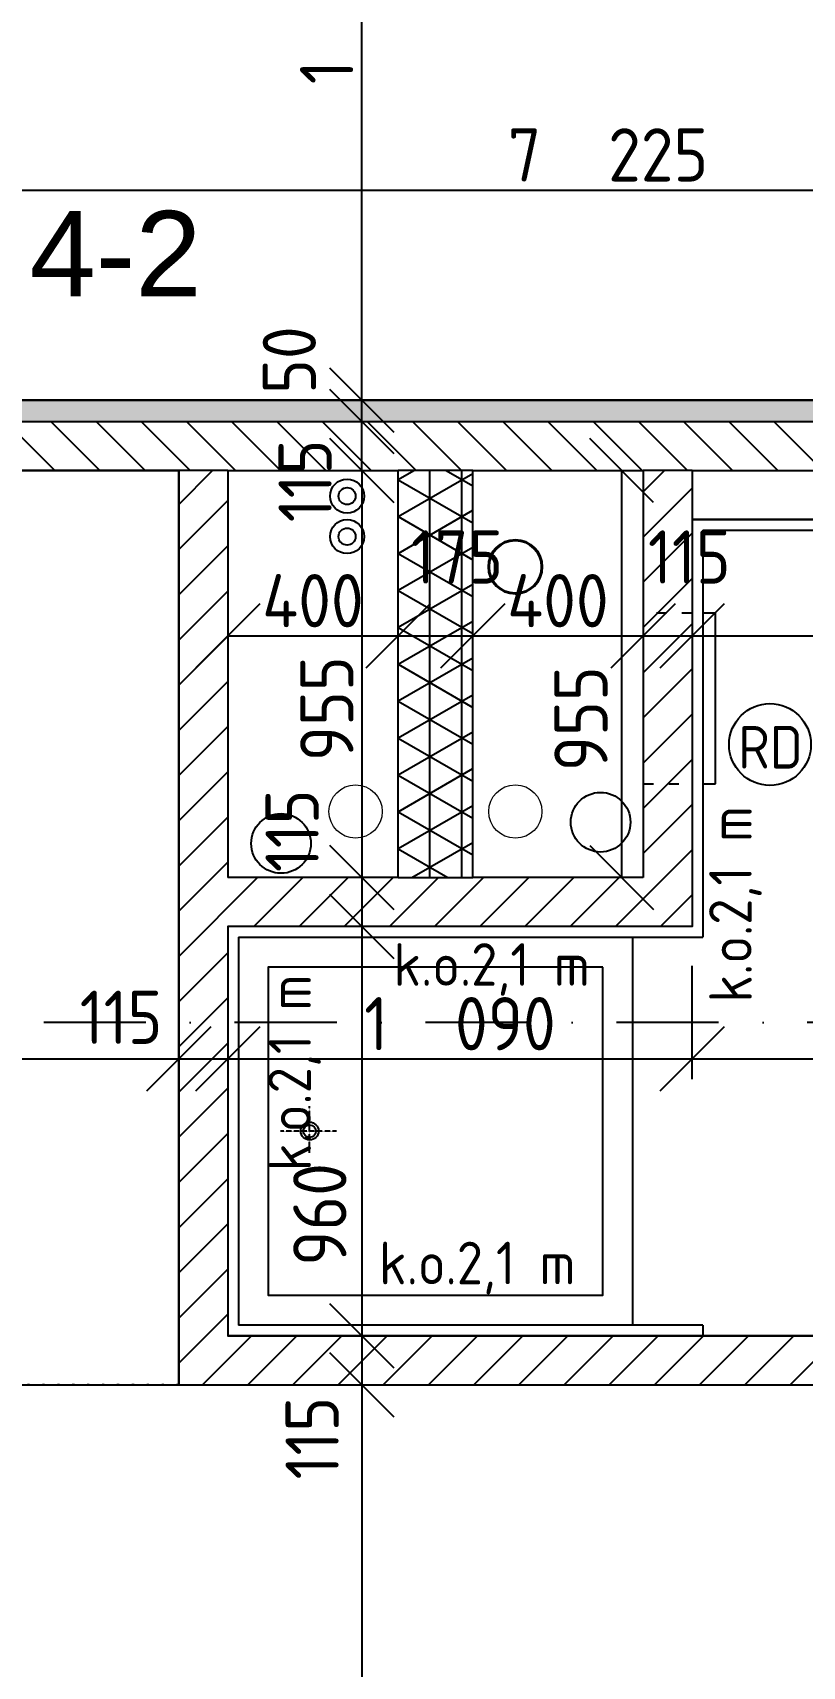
# Model space of a CAD drawing. Extents: x 4511820 to 5180432, y -1526536 to -944957.
# Drawn here: x 5023243 to 5025050, y -1077089 to -1073256 of the extents above; entities that cross this region are included whole.
import ezdxf

# ---------------------------------------------------------------- set-up
doc = ezdxf.new("R2010")
doc.units = 0
doc.header["$MEASUREMENT"] = 0
for name, pattern in [('ACAD_ISO03W100', [30, 12, -18]), ('ACAD_ISO07W100', [3.5, 0.5, -3]), ('BODKOCIARKOVANA_3', [5.6, 3, -1.3, 0, -1.3]), ('DASHED', [0.75, 0.5, -0.25])]:
    doc.linetypes.add(name, pattern=pattern)
doc.layers.get('0').update_dxf_attribs({"linetype": 'CONTINUOUS'})
doc.layers.get('Defpoints').update_dxf_attribs({"color": 61, "linetype": 'CONTINUOUS'})
for name, color, linetype in [('KÓTY', 4, 'CONTINUOUS'), ('MÚRY', 1, 'CONTINUOUS'), ('osi', 253, 'CONTINUOUS'), ('Plochy', 41, 'CONTINUOUS'), ('POPIS', 7, 'CONTINUOUS'), ('TENKÁ', 7, 'CONTINUOUS'), ('tzb', 153, 'CONTINUOUS'), ('Z-Kúrenie', 101, 'CONTINUOUS'), ('ZARIADOVACIE', 144, 'CONTINUOUS'), ('zz-vetr', 52, 'CONTINUOUS'), ('ŠRAFY', 82, 'CONTINUOUS')]:
    doc.layers.add(name, color=color, linetype=linetype)
doc.layers.add('zz-kanal-daždová', color=136, linetype='CONTINUOUS', lineweight=40)
doc.layers.add('zz-kanal-splaskova', color=37, linetype='CONTINUOUS', lineweight=18)
doc.styles.add('Style-Arial', font='arial.ttf')
doc.styles.add('STYLE1', font='isocp.shx')
doc.dimstyles.new('STANDARD-50', dxfattribs={"dimtxt": 125, "dimasz": 150, "dimexe": 10, "dimexo": 200, "dimgap": 20, "dimtad": 1, "dimdsep": 46, "dimlunit": 6, "dimtxsty": 'STYLE1', "dimblk1": 'OBLIQUE', "dimblk2": 'OBLIQUE', "dimsah": 1, "dimcen": 2.5, "dimse1": 1, "dimse2": 1, "dimadec": 0, "dimazin": 0, "dimtfac": 1, "dimtmove": 1, "dimatfit": 3, "dimldrblk": 'OBLIQUE', "dimfxl": 1, "dimtolj": 1, "dimtzin": 0, "dimarcsym": 0})

# ---------------------------------------------------------------- blocks, each defined once
blk = doc.blocks.new('_OBLIQUE')
at = {"color": 0, "linetype": 'ByBlock'}
blk.add_line((-0.5, -0.5), (0.5, 0.5), dxfattribs=at)
blk = doc.blocks.new('*D20394')
at = {"layer": 'Defpoints', "color": 0}
for p in [(5024015.5, -1072178.2), (5024015.5, -1072178.2), (5024015.5, -1074118.2)]:
    blk.add_point(p, dxfattribs=at)
at = {"layer": 'KÓTY', "color": 0, "lineweight": -2}
blk.add_line((5024015.5, -1074118.2), (5024015.5, -1072178.2), dxfattribs=at)
at = {"layer": 'KÓTY', "color": 0, "linetype": 'ByBlock', "lineweight": -2, "xscale": 150, "yscale": 150, "zscale": 150}
for p, rotation in [((5024015.5, -1072178.2), 90), ((5024015.5, -1074118.2), 270)]:
    blk.add_blockref('_OBLIQUE', p, dxfattribs=dict(at, rotation=rotation))
at = {"layer": 'KÓTY', "color": 0, "insert": (5023933, -1073148.2), "char_height": 125, "attachment_point": 5, "rotation": 90, "style": 'STYLE1'}
blk.add_mtext('\\A1;1ﾠ940', dxfattribs=at)
blk = doc.blocks.new('*D20535')
at = {"layer": 'Defpoints', "color": 0}
for p in [(5023701, -1075663.5), (5023586, -1075808.2), (5023701, -1075808.2)]:
    blk.add_point(p, dxfattribs=at)
at = {"layer": 'KÓTY', "color": 0, "lineweight": -2}
blk.add_line((5023586, -1075663.5), (5023701, -1075663.5), dxfattribs=at)
at = {"layer": 'KÓTY', "color": 0, "linetype": 'ByBlock', "lineweight": -2, "xscale": 150, "yscale": 150, "zscale": 150, "rotation": 180}
blk.add_blockref('_OBLIQUE', (5023586, -1075663.5), dxfattribs=at)
at = {"layer": 'KÓTY', "color": 0, "linetype": 'ByBlock', "lineweight": -2, "xscale": 150, "yscale": 150, "zscale": 150}
blk.add_blockref('_OBLIQUE', (5023701, -1075663.5), dxfattribs=at)
at = {"layer": 'KÓTY', "color": 0, "insert": (5023450.5, -1075566), "char_height": 125, "attachment_point": 5, "style": 'STYLE1'}
blk.add_mtext('\\A1;115', dxfattribs=at)
blk = doc.blocks.new('*D20536')
at = {"layer": 'Defpoints', "color": 0}
for p in [(5024101, -1074671), (5023701, -1074815.7), (5024101, -1074815.7)]:
    blk.add_point(p, dxfattribs=at)
at = {"layer": 'KÓTY', "color": 0, "lineweight": -2}
blk.add_line((5023701, -1074671), (5024101, -1074671), dxfattribs=at)
at = {"layer": 'KÓTY', "color": 0, "linetype": 'ByBlock', "lineweight": -2, "xscale": 150, "yscale": 150, "zscale": 150, "rotation": 180}
blk.add_blockref('_OBLIQUE', (5023701, -1074671), dxfattribs=at)
at = {"layer": 'KÓTY', "color": 0, "linetype": 'ByBlock', "lineweight": -2, "xscale": 150, "yscale": 150, "zscale": 150}
blk.add_blockref('_OBLIQUE', (5024101, -1074671), dxfattribs=at)
at = {"layer": 'KÓTY', "color": 0, "insert": (5023901, -1074588.5), "char_height": 125, "attachment_point": 5, "style": 'STYLE1'}
blk.add_mtext('\\A1;400', dxfattribs=at)
blk = doc.blocks.new('*D20537')
at = {"layer": 'Defpoints', "color": 0}
for p in [(5024276, -1074671), (5024101, -1074815.7), (5024276, -1074815.7)]:
    blk.add_point(p, dxfattribs=at)
at = {"layer": 'KÓTY', "color": 0, "lineweight": -2}
blk.add_line((5024101, -1074671), (5024276, -1074671), dxfattribs=at)
at = {"layer": 'KÓTY', "color": 0, "linetype": 'ByBlock', "lineweight": -2, "xscale": 150, "yscale": 150, "zscale": 150, "rotation": 180}
blk.add_blockref('_OBLIQUE', (5024101, -1074671), dxfattribs=at)
at = {"layer": 'KÓTY', "color": 0, "linetype": 'ByBlock', "lineweight": -2, "xscale": 150, "yscale": 150, "zscale": 150}
blk.add_blockref('_OBLIQUE', (5024276, -1074671), dxfattribs=at)
at = {"layer": 'KÓTY', "color": 0, "insert": (5024239.3, -1074486), "char_height": 125, "attachment_point": 5, "style": 'STYLE1'}
blk.add_mtext('\\A1;175', dxfattribs=at)
blk = doc.blocks.new('*D20538')
at = {"layer": 'Defpoints', "color": 0}
for p in [(5024676, -1074671), (5024676, -1074765.7), (5024276, -1074815.7)]:
    blk.add_point(p, dxfattribs=at)
at = {"layer": 'KÓTY', "color": 0, "lineweight": -2}
blk.add_line((5024276, -1074671), (5024676, -1074671), dxfattribs=at)
at = {"layer": 'KÓTY', "color": 0, "linetype": 'ByBlock', "lineweight": -2, "xscale": 150, "yscale": 150, "zscale": 150, "rotation": 180}
blk.add_blockref('_OBLIQUE', (5024276, -1074671), dxfattribs=at)
at = {"layer": 'KÓTY', "color": 0, "linetype": 'ByBlock', "lineweight": -2, "xscale": 150, "yscale": 150, "zscale": 150}
blk.add_blockref('_OBLIQUE', (5024676, -1074671), dxfattribs=at)
at = {"layer": 'KÓTY', "color": 0, "insert": (5024476, -1074588.5), "char_height": 125, "attachment_point": 5, "style": 'STYLE1'}
blk.add_mtext('\\A1;400', dxfattribs=at)
blk = doc.blocks.new('*D20539')
at = {"layer": 'Defpoints', "color": 0}
for p in [(5024791, -1074671), (5024676, -1074765.7), (5024791, -1074765.7)]:
    blk.add_point(p, dxfattribs=at)
at = {"layer": 'KÓTY', "color": 0, "lineweight": -2}
blk.add_line((5024676, -1074671), (5024791, -1074671), dxfattribs=at)
at = {"layer": 'KÓTY', "color": 0, "linetype": 'ByBlock', "lineweight": -2, "xscale": 150, "yscale": 150, "zscale": 150, "rotation": 180}
blk.add_blockref('_OBLIQUE', (5024676, -1074671), dxfattribs=at)
at = {"layer": 'KÓTY', "color": 0, "linetype": 'ByBlock', "lineweight": -2, "xscale": 150, "yscale": 150, "zscale": 150}
blk.add_blockref('_OBLIQUE', (5024791, -1074671), dxfattribs=at)
at = {"layer": 'KÓTY', "color": 0, "insert": (5024784.3, -1074486), "char_height": 125, "attachment_point": 5, "style": 'STYLE1'}
blk.add_mtext('\\A1;115', dxfattribs=at)
blk = doc.blocks.new('*D20541')
at = {"layer": 'Defpoints', "color": 0}
for p in [(5023701, -1074283.2), (5023701, -1075238.2), (5024015.5, -1075238.2)]:
    blk.add_point(p, dxfattribs=at)
at = {"layer": 'KÓTY', "color": 0, "lineweight": -2}
blk.add_line((5024015.5, -1074283.2), (5024015.5, -1075238.2), dxfattribs=at)
at = {"layer": 'KÓTY', "color": 0, "linetype": 'ByBlock', "lineweight": -2, "xscale": 150, "yscale": 150, "zscale": 150}
for p, rotation in [((5024015.5, -1074283.2), 90), ((5024015.5, -1075238.2), 270)]:
    blk.add_blockref('_OBLIQUE', p, dxfattribs=dict(at, rotation=rotation))
at = {"layer": 'KÓTY', "color": 0, "insert": (5023933.5, -1074842), "char_height": 125, "attachment_point": 5, "rotation": 90, "style": 'STYLE1'}
blk.add_mtext('\\A1;955', dxfattribs=at)
blk = doc.blocks.new('*D20542')
at = {"layer": 'Defpoints', "color": 0}
for p in [(5024311, -1074283.2), (5024311, -1075238.2), (5024625.5, -1075238.2)]:
    blk.add_point(p, dxfattribs=at)
at = {"layer": 'KÓTY', "color": 0, "lineweight": -2}
blk.add_line((5024625.5, -1074283.2), (5024625.5, -1075238.2), dxfattribs=at)
at = {"layer": 'KÓTY', "color": 0, "linetype": 'ByBlock', "lineweight": -2, "xscale": 150, "yscale": 150, "zscale": 150}
for p, rotation in [((5024625.5, -1074283.2), 90), ((5024625.5, -1075238.2), 270)]:
    blk.add_blockref('_OBLIQUE', p, dxfattribs=dict(at, rotation=rotation))
at = {"layer": 'KÓTY', "color": 0, "insert": (5024530, -1074865.5), "char_height": 125, "attachment_point": 5, "rotation": 90, "style": 'STYLE1'}
blk.add_mtext('\\A1;955', dxfattribs=at)
blk = doc.blocks.new('*D20543')
at = {"layer": 'Defpoints', "color": 0}
for p in [(5024791, -1074398.2), (5027321, -1074423.2), (5027321, -1074671)]:
    blk.add_point(p, dxfattribs=at)
at = {"layer": 'KÓTY', "color": 0, "lineweight": -2, "ltscale": 0.25}
blk.add_line((5024791, -1074671), (5027321, -1074671), dxfattribs=at)
at = {"layer": 'KÓTY', "color": 0, "linetype": 'ByBlock', "lineweight": -2, "xscale": 150, "yscale": 150, "zscale": 150, "rotation": 180}
blk.add_blockref('_OBLIQUE', (5024791, -1074671), dxfattribs=at)
at = {"layer": 'KÓTY', "color": 0, "linetype": 'ByBlock', "lineweight": -2, "xscale": 150, "yscale": 150, "zscale": 150}
blk.add_blockref('_OBLIQUE', (5027321, -1074671), dxfattribs=at)
at = {"layer": 'KÓTY', "color": 0, "insert": (5026056, -1074588.5), "char_height": 125, "attachment_point": 5, "style": 'STYLE1'}
blk.add_mtext('\\A1;2ﾠ530', dxfattribs=at)
blk = doc.blocks.new('*D20544')
at = {"layer": 'Defpoints', "color": 0}
for p in [(5023701, -1075238.2), (5023701, -1075353.2), (5024015.5, -1075353.2)]:
    blk.add_point(p, dxfattribs=at)
at = {"layer": 'KÓTY', "color": 0, "lineweight": -2}
blk.add_line((5024015.5, -1075238.2), (5024015.5, -1075353.2), dxfattribs=at)
at = {"layer": 'KÓTY', "color": 0, "linetype": 'ByBlock', "lineweight": -2, "xscale": 150, "yscale": 150, "zscale": 150}
for p, rotation in [((5024015.5, -1075238.2), 90), ((5024015.5, -1075353.2), 270)]:
    blk.add_blockref('_OBLIQUE', p, dxfattribs=dict(at, rotation=rotation))
at = {"layer": 'KÓTY', "color": 0, "insert": (5023852, -1075128.5), "char_height": 125, "attachment_point": 5, "rotation": 90, "style": 'STYLE1'}
blk.add_mtext('\\A1;115', dxfattribs=at)
blk = doc.blocks.new('*D20545')
at = {"layer": 'Defpoints', "color": 0}
for p in [(5023701, -1075353.2), (5023701, -1076313.2), (5024015.5, -1076313.2)]:
    blk.add_point(p, dxfattribs=at)
at = {"layer": 'KÓTY', "color": 0, "lineweight": -2, "ltscale": 0.25}
blk.add_line((5024015.5, -1075353.2), (5024015.5, -1076313.2), dxfattribs=at)
at = {"layer": 'KÓTY', "color": 0, "linetype": 'ByBlock', "lineweight": -2, "xscale": 150, "yscale": 150, "zscale": 150}
for p, rotation in [((5024015.5, -1075353.2), 90), ((5024015.5, -1076313.2), 270)]:
    blk.add_blockref('_OBLIQUE', p, dxfattribs=dict(at, rotation=rotation))
at = {"layer": 'KÓTY', "color": 0, "insert": (5023917, -1076028.5), "char_height": 125, "attachment_point": 5, "rotation": 90, "style": 'STYLE1'}
blk.add_mtext('\\A1;960', dxfattribs=at)
blk = doc.blocks.new('*D20546')
at = {"layer": 'Defpoints', "color": 0}
for p in [(5024015.5, -1074168.2), (5024015.5, -1074168.2), (5024015.5, -1074283.2)]:
    blk.add_point(p, dxfattribs=at)
at = {"layer": 'KÓTY', "color": 0, "lineweight": -2}
blk.add_line((5024015.5, -1074283.2), (5024015.5, -1074168.2), dxfattribs=at)
at = {"layer": 'KÓTY', "color": 0, "linetype": 'ByBlock', "lineweight": -2, "xscale": 150, "yscale": 150, "zscale": 150}
for p, rotation in [((5024015.5, -1074168.2), 90), ((5024015.5, -1074283.2), 270)]:
    blk.add_blockref('_OBLIQUE', p, dxfattribs=dict(at, rotation=rotation))
at = {"layer": 'KÓTY', "color": 0, "insert": (5023882.5, -1074307.5), "char_height": 125, "attachment_point": 5, "rotation": 90, "style": 'STYLE1'}
blk.add_mtext('\\A1;115', dxfattribs=at)
blk = doc.blocks.new('*D20547')
at = {"layer": 'Defpoints', "color": 0}
for p in [(5024015.5, -1074118.2), (5024015.5, -1074118.2), (5024015.5, -1074168.2)]:
    blk.add_point(p, dxfattribs=at)
at = {"layer": 'KÓTY', "color": 0, "lineweight": -2}
blk.add_line((5024015.5, -1074168.2), (5024015.5, -1074118.2), dxfattribs=at)
at = {"layer": 'KÓTY', "color": 0, "linetype": 'ByBlock', "lineweight": -2, "xscale": 150, "yscale": 150, "zscale": 150}
for p, rotation in [((5024015.5, -1074118.2), 90), ((5024015.5, -1074168.2), 270)]:
    blk.add_blockref('_OBLIQUE', p, dxfattribs=dict(at, rotation=rotation))
at = {"layer": 'KÓTY', "color": 0, "insert": (5023845.5, -1074024), "char_height": 125, "attachment_point": 5, "rotation": 90, "style": 'STYLE1'}
blk.add_mtext('\\A1;50', dxfattribs=at)
blk = doc.blocks.new('*D20564')
at = {"layer": 'Defpoints', "color": 0}
for p in [(5028206, -1073625), (5020981, -1074118.2), (5028206, -1074118.2)]:
    blk.add_point(p, dxfattribs=at)
at = {"layer": 'KÓTY', "color": 0, "lineweight": -2, "ltscale": 0.25}
blk.add_line((5020981, -1073625), (5028206, -1073625), dxfattribs=at)
at = {"layer": 'KÓTY', "color": 0, "linetype": 'ByBlock', "lineweight": -2, "xscale": 150, "yscale": 150, "zscale": 150, "rotation": 180}
blk.add_blockref('_OBLIQUE', (5020981, -1073625), dxfattribs=at)
at = {"layer": 'KÓTY', "color": 0, "linetype": 'ByBlock', "lineweight": -2, "xscale": 150, "yscale": 150, "zscale": 150}
blk.add_blockref('_OBLIQUE', (5028206, -1073625), dxfattribs=at)
at = {"layer": 'KÓTY', "color": 0, "insert": (5024593.5, -1073542.5), "char_height": 125, "attachment_point": 5, "style": 'STYLE1'}
blk.add_mtext('\\A1;7ﾠ225', dxfattribs=at)
blk = doc.blocks.new('*D20569')
at = {"layer": 'Defpoints', "color": 0}
for p in [(5023701, -1076313.2), (5023701, -1076428.2), (5024015.5, -1076428.2)]:
    blk.add_point(p, dxfattribs=at)
at = {"layer": 'KÓTY', "color": 0, "lineweight": -2, "ltscale": 0.25}
blk.add_line((5024015.5, -1076313.2), (5024015.5, -1076428.2), dxfattribs=at)
at = {"layer": 'KÓTY', "color": 0, "linetype": 'ByBlock', "lineweight": -2, "xscale": 150, "yscale": 150, "zscale": 150}
for p, rotation in [((5024015.5, -1076313.2), 90), ((5024015.5, -1076428.2), 270)]:
    blk.add_blockref('_OBLIQUE', p, dxfattribs=dict(at, rotation=rotation))
at = {"layer": 'KÓTY', "color": 0, "insert": (5023899, -1076553.5), "char_height": 125, "attachment_point": 5, "rotation": 90, "style": 'STYLE1'}
blk.add_mtext('\\A1;115', dxfattribs=at)
blk = doc.blocks.new('*D20570')
at = {"layer": 'Defpoints', "color": 0}
for p in [(5023586, -1076428.2), (5023586, -1080728.2), (5024015.5, -1080728.2)]:
    blk.add_point(p, dxfattribs=at)
at = {"layer": 'KÓTY', "color": 0, "lineweight": -2, "ltscale": 0.25}
blk.add_line((5024015.5, -1076428.2), (5024015.5, -1080728.2), dxfattribs=at)
at = {"layer": 'KÓTY', "color": 0, "linetype": 'ByBlock', "lineweight": -2, "xscale": 150, "yscale": 150, "zscale": 150}
for p, rotation in [((5024015.5, -1076428.2), 90), ((5024015.5, -1080728.2), 270)]:
    blk.add_blockref('_OBLIQUE', p, dxfattribs=dict(at, rotation=rotation))
at = {"layer": 'KÓTY', "color": 0, "insert": (5023907.5, -1078781), "char_height": 125, "attachment_point": 5, "rotation": 90, "style": 'STYLE1'}
blk.add_mtext('\\A1;4ﾠ300', dxfattribs=at)
blk = doc.blocks.new('*D20576')
at = {"layer": 'Defpoints', "color": 0}
for p in [(5024791, -1074283.2), (5024791, -1075353.2), (5026166.3, -1075353.2)]:
    blk.add_point(p, dxfattribs=at)
at = {"layer": 'KÓTY', "color": 0, "lineweight": -2, "ltscale": 0.25}
blk.add_line((5026166.3, -1074283.2), (5026166.3, -1075353.2), dxfattribs=at)
at = {"layer": 'KÓTY', "color": 0, "linetype": 'ByBlock', "lineweight": -2, "xscale": 150, "yscale": 150, "zscale": 150}
for p, rotation in [((5026166.3, -1074283.2), 90), ((5026166.3, -1075353.2), 270)]:
    blk.add_blockref('_OBLIQUE', p, dxfattribs=dict(at, rotation=rotation))
at = {"layer": 'KÓTY', "color": 0, "insert": (5026083.8, -1074818.2), "char_height": 125, "attachment_point": 5, "rotation": 90, "style": 'STYLE1'}
blk.add_mtext('\\A1;1ﾠ070', dxfattribs=at)
blk = doc.blocks.new('*D20577')
at = {"layer": 'Defpoints', "color": 0}
for p in [(5024791, -1075353.2), (5024791, -1076313.2), (5026166.3, -1076313.2)]:
    blk.add_point(p, dxfattribs=at)
at = {"layer": 'KÓTY', "color": 0, "lineweight": -2, "ltscale": 0.25}
blk.add_line((5026166.3, -1075353.2), (5026166.3, -1076313.2), dxfattribs=at)
at = {"layer": 'KÓTY', "color": 0, "linetype": 'ByBlock', "lineweight": -2, "xscale": 150, "yscale": 150, "zscale": 150}
for p, rotation in [((5026166.3, -1075353.2), 90), ((5026166.3, -1076313.2), 270)]:
    blk.add_blockref('_OBLIQUE', p, dxfattribs=dict(at, rotation=rotation))
at = {"layer": 'KÓTY', "color": 0, "insert": (5026083.8, -1075833.2), "char_height": 125, "attachment_point": 5, "rotation": 90, "style": 'STYLE1'}
blk.add_mtext('\\A1;960', dxfattribs=at)
blk = doc.blocks.new('*D20586')
at = {"layer": 'Defpoints', "color": 0}
for p in [(5023701, -1075353.2), (5024791, -1075353.2), (5024791, -1075663.5)]:
    blk.add_point(p, dxfattribs=at)
at = {"layer": 'KÓTY', "color": 0, "lineweight": -2, "ltscale": 0.25}
blk.add_line((5023701, -1075663.5), (5024791, -1075663.5), dxfattribs=at)
at = {"layer": 'KÓTY', "color": 0, "linetype": 'ByBlock', "lineweight": -2, "xscale": 150, "yscale": 150, "zscale": 150, "rotation": 180}
blk.add_blockref('_OBLIQUE', (5023701, -1075663.5), dxfattribs=at)
at = {"layer": 'KÓTY', "color": 0, "linetype": 'ByBlock', "lineweight": -2, "xscale": 150, "yscale": 150, "zscale": 150}
blk.add_blockref('_OBLIQUE', (5024791, -1075663.5), dxfattribs=at)
at = {"layer": 'KÓTY', "color": 0, "insert": (5024246, -1075581), "char_height": 125, "attachment_point": 5, "style": 'STYLE1'}
blk.add_mtext('\\A1;1ﾠ090', dxfattribs=at)
blk = doc.blocks.new('*D20587')
at = {"layer": 'Defpoints', "color": 0}
for p in [(5024791, -1075353.2), (5027321, -1075353.2), (5027321, -1075663.5)]:
    blk.add_point(p, dxfattribs=at)
at = {"layer": 'KÓTY', "color": 0, "lineweight": -2, "ltscale": 0.25}
blk.add_line((5024791, -1075663.5), (5027321, -1075663.5), dxfattribs=at)
at = {"layer": 'KÓTY', "color": 0, "linetype": 'ByBlock', "lineweight": -2, "xscale": 150, "yscale": 150, "zscale": 150, "rotation": 180}
blk.add_blockref('_OBLIQUE', (5024791, -1075663.5), dxfattribs=at)
at = {"layer": 'KÓTY', "color": 0, "linetype": 'ByBlock', "lineweight": -2, "xscale": 150, "yscale": 150, "zscale": 150}
blk.add_blockref('_OBLIQUE', (5027321, -1075663.5), dxfattribs=at)
at = {"layer": 'KÓTY', "color": 0, "insert": (5026056, -1075581), "char_height": 125, "attachment_point": 5, "style": 'STYLE1'}
blk.add_mtext('\\A1;2ﾠ530', dxfattribs=at)
blk = doc.blocks.new('*D20593')
at = {"layer": 'Defpoints', "color": 0}
for p in [(5023586, -1075663.5), (5020981, -1076428.2), (5023586, -1076428.2)]:
    blk.add_point(p, dxfattribs=at)
at = {"layer": 'KÓTY', "color": 0, "lineweight": -2}
blk.add_line((5020981, -1075663.5), (5023586, -1075663.5), dxfattribs=at)
at = {"layer": 'KÓTY', "color": 0, "linetype": 'ByBlock', "lineweight": -2, "xscale": 150, "yscale": 150, "zscale": 150, "rotation": 180}
blk.add_blockref('_OBLIQUE', (5020981, -1075663.5), dxfattribs=at)
at = {"layer": 'KÓTY', "color": 0, "linetype": 'ByBlock', "lineweight": -2, "xscale": 150, "yscale": 150, "zscale": 150}
blk.add_blockref('_OBLIQUE', (5023586, -1075663.5), dxfattribs=at)
at = {"layer": 'KÓTY', "color": 0, "insert": (5021873.5, -1075573), "char_height": 125, "attachment_point": 5, "style": 'STYLE1'}
blk.add_mtext('\\A1;2ﾠ605', dxfattribs=at)

msp = doc.modelspace()

# ---------------------------------------------------------------- hatches: boundary and pattern name
at = {"layer": 'ŠRAFY'}
h = msp.add_hatch(dxfattribs=at)
h.set_pattern_fill('DOTS', color=256, scale=250)
h.paths.add_polyline_path([(5027321, -1074178.172), (5027621, -1074178.172), (5027621, -1074168.172), (5028256, -1074168.172), (5028206, -1074118.172), (5027621, -1074118.172), (5027321, -1074118.172), (5022981, -1074118.172), (5022981, -1074168.172), (5027321, -1074168.172)])
at = {"layer": 'ŠRAFY', "ltscale": 0.25}
h = msp.add_hatch(dxfattribs=at)
h.set_pattern_fill('ANSI31', color=256, scale=600, angle=90, style=0)
h.set_pattern_definition([(135, (-3027222.4, 552769.84), (-53.0330086, -53.0330086), [])])
h.paths.add_polyline_path([(5023701, -1074283.172), (5024101, -1074283.172), (5024276, -1074283.172), (5024676, -1074283.172), (5024791, -1074283.172), (5027321, -1074283.172), (5027321, -1074178.172), (5027321, -1074168.172), (5022981, -1074168.172), (5022981, -1074283.172), (5023586, -1074283.172)])
h.paths.add_polyline_path([(5026175.5, -1074426.25), (5026175.5, -1074188.75), (5026425.5, -1074188.75), (5026425.5, -1074426.25)], flags=9)
h.paths.add_polyline_path([(5023757.5, -1074426.25), (5023757.5, -1074188.75), (5024007.5, -1074188.75), (5024007.5, -1074426.25)], flags=9)
h = msp.add_hatch(dxfattribs=at)
h.set_pattern_fill('ANSI31', color=256, scale=600, style=0)
h.set_pattern_definition([(45, (515270.5, 400718.02), (-53.0330086, 53.0330086), [])])
h.paths.add_polyline_path([(5026321, -1076428.172), (5026461, -1076428.172), (5026471, -1076428.172), (5026471, -1076313.172), (5026461, -1076313.172), (5024816, -1076313.172), (5023701, -1076313.172), (5023701, -1075353.172), (5024791, -1075353.172), (5024791, -1074398.172), (5024791, -1074283.172), (5024676, -1074283.172), (5024676, -1075238.172), (5024276, -1075238.172), (5024101, -1075238.172), (5023701, -1075238.172), (5023701, -1074283.172), (5023586, -1074283.172), (5023586, -1076428.172)])
h.paths.add_polyline_path([(5024665.5, -1074361), (5024903, -1074361), (5024903, -1074611), (5024665.5, -1074611)], flags=24)
h.paths.add_polyline_path([(5024108, -1074361), (5024370.5, -1074361), (5024370.5, -1074611), (5024108, -1074611)], flags=24)
h = msp.add_hatch(dxfattribs=at)
h.set_pattern_fill('NET3', color=256, scale=600, angle=90)
h.set_pattern_definition([(90, (468750.5, 1e-26), (-75, 5e-15), []), (150, (468750.5, 1e-26), (-37.5, -64.9519053), []), (210, (468750.5, 1e-26), (37.5, -64.9519053), [])])
h.paths.add_polyline_path([(5024276, -1074283.172), (5024101, -1074283.172), (5024101, -1075238.172), (5024276, -1075238.172)])
h.paths.add_polyline_path([(5024108, -1074361), (5024370.5, -1074361), (5024370.5, -1074611), (5024108, -1074611)], flags=24)

# ---------------------------------------------------------------- linework, layer by layer
at = {"layer": 'KÓTY', "ltscale": 0.25}
msp.add_line((5024791, -1075711.5), (5024791, -1075445.5), dxfattribs=at)
at = {"layer": 'MÚRY'}
for p, q in [((5022881, -1074118.172), (5028206, -1074118.172)), ((5022831, -1074283.172), (5023586, -1074283.172)), ((5023701, -1074283.172), (5024101, -1074283.172)), ((5024276, -1074283.172), (5024676, -1074283.172)), ((5024791, -1074283.172), (5027321, -1074283.172)), ((5023586, -1076428.172), (5026471, -1076428.172))]:
    msp.add_line(p, q, dxfattribs=at)
at = {"layer": 'MÚRY', "ltscale": 0.25}
for p, q in [((5023586, -1074283.172), (5023586, -1076428.172)), ((5023701, -1074283.172), (5023701, -1075238.172)), ((5024101, -1075238.172), (5024101, -1074283.172)), ((5024276, -1075238.172), (5024276, -1074283.172)), ((5024676, -1074283.172), (5024676, -1075238.172)), ((5024791, -1074283.172), (5024791, -1075353.172)), ((5024101, -1075238.172), (5023701, -1075238.172)), ((5024676, -1075238.172), (5024276, -1075238.172)), ((5024791, -1075353.172), (5023701, -1075353.172)), ((5023701, -1075353.172), (5023701, -1076313.172)), ((5026471, -1076313.172), (5023701, -1076313.172))]:
    msp.add_line(p, q, dxfattribs=at)
at = {"layer": 'osi', "linetype": 'BODKOCIARKOVANA_3', "ltscale": 80}
msp.add_line((5041881, -1075578.172), (4978211, -1075578.172), dxfattribs=at)
at = {"layer": 'Plochy'}
for points in [[(5025641, -1071068.172), (5028206, -1071068.172), (5028206, -1074118.172), (5020981, -1074118.172), (5020981, -1072618.172), (5021281, -1072618.172), (5021281, -1071618.172), (5020981, -1071618.172), (5020981, -1069118.172), (5022891, -1069118.172), (5022891, -1072368.172), (5023141, -1072368.172), (5023141, -1072178.172), (5025441, -1072178.172), (5025441, -1072368.172), (5025641, -1072368.172)], [(5023586, -1074283.172), (5020981, -1074283.172), (5020981, -1076428.172), (5023586, -1076428.172)], [(5027321, -1076313.172), (5027321, -1074398.172), (5024791, -1074398.172), (5024791, -1075353.172), (5023701, -1075353.172), (5023701, -1076313.172)], [(5020981, -1080728.172), (5020981, -1076428.172), (5026321, -1076428.172), (5026321, -1078078.172), (5027321, -1078078.172), (5027321, -1078303.172), (5027621, -1078303.172), (5027621, -1077568.172), (5030676, -1077568.172), (5030676, -1080803.172), (5027621, -1080803.172), (5027621, -1080668.172), (5027321, -1080668.172), (5027321, -1080728.172)]]:
    msp.add_lwpolyline(points, close=True, dxfattribs=at)
at = {"layer": 'TENKÁ'}
for p, q in [((5022881, -1074168.172), (5027321, -1074168.172)), ((5023701, -1074283.172), (5023586, -1074283.172)), ((5024276, -1074283.172), (5024101, -1074283.172)), ((5024791, -1074283.172), (5024676, -1074283.172)), ((5024791, -1074398.172), (5027321, -1074398.172)), ((5024101, -1075238.172), (5024276, -1075238.172))]:
    msp.add_line(p, q, dxfattribs=at)
at = {"layer": 'TENKÁ', "ltscale": 0.25}
for p, q in [((5024816, -1074423.172), (5027321, -1074423.172)), ((5024816, -1074423.172), (5024816, -1075378.172)), ((5023726, -1075378.172), (5023726, -1076288.172)), ((5023726, -1075378.172), (5024816, -1075378.172)), ((5024816, -1076288.172), (5023726, -1076288.172)), ((5024816, -1076288.172), (5024816, -1076313.172))]:
    msp.add_line(p, q, dxfattribs=at)
at = {"layer": 'TENKÁ', "linetype": 'ACAD_ISO07W100', "ltscale": 10}
msp.add_line((5023586, -1076428.172), (5020981, -1076428.172), dxfattribs=at)
at = {"layer": 'tzb', "linetype": 'ACAD_ISO03W100', "ltscale": 2}
for p, q in [((5024791, -1074618.172), (5024676, -1074618.172)), ((5024676, -1075018.172), (5024791, -1075018.172))]:
    msp.add_line(p, q, dxfattribs=at)
at = {"layer": 'tzb'}
for p, q in [((5024846, -1074618.172), (5024816, -1074618.172)), ((5024846, -1075018.172), (5024846, -1074618.172)), ((5024816, -1075018.172), (5024846, -1075018.172))]:
    msp.add_line(p, q, dxfattribs=at)
msp.add_circle((5024973.672, -1074926.12), 96, dxfattribs=at)
at = {"layer": 'Z-Kúrenie'}
for centre, radius in [((5023981, -1074343.172), 40), ((5023981, -1074343.172), 20), ((5023981, -1074438.172), 40), ((5023981, -1074438.172), 20)]:
    msp.add_circle(centre, radius, dxfattribs=at)
at = {"layer": 'ZARIADOVACIE', "linetype": 'Continuous'}
msp.add_line((5024651, -1075378.172), (5024651, -1076288.172), dxfattribs=at)
at = {"layer": 'ZARIADOVACIE', "linetype": 'DASHED'}
for p, q in [((5023892.965, -1075883.836), (5023892.965, -1075774.291)), ((5023955.954, -1075833.172), (5023824.5, -1075833.172))]:
    msp.add_line(p, q, dxfattribs=at)
at = {"layer": 'ZARIADOVACIE', "linetype": 'Continuous'}
msp.add_lwpolyline([(5024581, -1075448.172), (5023796, -1075448.172), (5023796, -1076218.172), (5024581, -1076218.172)], close=True, dxfattribs=at)
for centre, radius in [((5023893.238, -1075832.904), 20.877), ((5023892.965, -1075833.172), 14.781)]:
    msp.add_circle(centre, radius, dxfattribs=at)
at = {"layer": 'zz-kanal-daždová'}
msp.add_circle((5024376, -1074509.172), 62.5, dxfattribs=at)
at = {"layer": 'zz-kanal-splaskova'}
for centre in [(5024001, -1075083.172), (5024376, -1075083.172)]:
    msp.add_circle(centre, 62.5, dxfattribs=at)
at = {"layer": 'zz-vetr'}
for centre in [(5024576, -1075108.172), (5023826, -1075158.172)]:
    msp.add_circle(centre, 70, dxfattribs=at)

# ---------------------------------------------------------------- texts
at = {"layer": 'POPIS', "color": 132, "ltscale": 0.25, "style": 'Style-Arial'}
msp.add_text('byt 4-2', height=200, dxfattribs=at).set_placement((5022785.34, -1073874.069))
at = {"layer": 'TENKÁ', "linetype": 'Continuous', "style": 'STYLE1'}
for p in [(5024930.838, -1075531.365), (5023896.189, -1075926.772)]:
    msp.add_text('k.o.2,1 m', height=100, rotation=90, dxfattribs=at).set_placement(p)
for p in [(5024089.875, -1075492.047), (5024056.1, -1076192.536)]:
    msp.add_text('k.o.2,1 m', height=100, dxfattribs=at).set_placement(p)
at = {"layer": 'tzb', "style": 'STYLE1'}
msp.add_text('RD', height=100, dxfattribs=at).set_placement((5024899.044, -1074982.319))

# ---------------------------------------------------------------- dimensions: what is measured, and where the dimension line sits
at = {"layer": 'KÓTY'}
dim = msp.add_linear_dim(base=(5024015.5, -1072178.172), p1=(5024015.5, -1074118.172), p2=(5024015.5, -1072178.172), angle=90, dimstyle='STANDARD-50', dxfattribs=at)
dim.commit()
dim.dimension.update_dxf_attribs({"geometry": '*D20394', "text_midpoint": (5023932.957, -1073148.172)})
at = {"layer": 'KÓTY', "ltscale": 0.25}
for base, p1, p2, picture, middle in [((5028206, -1073625), (5020981, -1074118.172), (5028206, -1074118.172), '*D20564', (5024593.5, -1073542.457)), ((5027321, -1074671), (5024791, -1074398.172), (5027321, -1074423.172), '*D20543', (5026056, -1074588.457)), ((5024791, -1075663.5), (5023701, -1075353.172), (5024791, -1075353.172), '*D20586', (5024246, -1075580.957)), ((5027321, -1075663.5), (5024791, -1075353.172), (5027321, -1075353.172), '*D20587', (5026056, -1075580.957))]:
    dim = msp.add_linear_dim(base=base, p1=p1, p2=p2, dimstyle='STANDARD-50', dxfattribs=at)
    dim.commit()
    dim.dimension.update_dxf_attribs({"geometry": picture, "text_midpoint": middle})
at = {"layer": 'KÓTY'}
for base, p1, p2, picture, middle in [((5024015.5, -1074118.172), (5024015.5, -1074168.172), (5024015.5, -1074118.172), '*D20547', (5023928, -1074024)), ((5024015.5, -1074168.172), (5024015.5, -1074283.172), (5024015.5, -1074168.172), '*D20546', (5023965, -1074307.5)), ((5024015.5, -1075238.172), (5023701, -1074283.172), (5023701, -1075238.172), '*D20541', (5024016, -1074842)), ((5024625.5, -1075238.172), (5024311, -1074283.172), (5024311, -1075238.172), '*D20542', (5024612.5, -1074865.5)), ((5024015.5, -1075353.172), (5023701, -1075238.172), (5023701, -1075353.172), '*D20544', (5023934.5, -1075128.5))]:
    dim = msp.add_linear_dim(base=base, p1=p1, p2=p2, angle=90, dimstyle='STANDARD-50', dxfattribs=at)
    dim.commit()
    dim.dimension.update_dxf_attribs({"geometry": picture, "text_midpoint": middle, "dimtype": 160})
at = {"layer": 'KÓTY', "ltscale": 0.25}
for base, p1, p2, picture, middle in [((5026166.309, -1075353.172), (5024791, -1074283.172), (5024791, -1075353.172), '*D20576', (5026083.766, -1074818.172)), ((5026166.309, -1076313.172), (5024791, -1075353.172), (5024791, -1076313.172), '*D20577', (5026083.809, -1075833.172))]:
    dim = msp.add_linear_dim(base=base, p1=p1, p2=p2, angle=90, dimstyle='STANDARD-50', dxfattribs=at)
    dim.commit()
    dim.dimension.update_dxf_attribs({"geometry": picture, "text_midpoint": middle})
at = {"layer": 'KÓTY'}
for base, p1, p2, picture, middle in [((5024276, -1074671), (5024101, -1074815.691), (5024276, -1074815.691), '*D20537', (5024239.25, -1074486)), ((5024791, -1074671), (5024676, -1074765.691), (5024791, -1074765.691), '*D20539', (5024784.25, -1074486)), ((5024101, -1074671), (5023701, -1074815.691), (5024101, -1074815.691), '*D20536', (5023901, -1074588.5)), ((5024676, -1074671), (5024276, -1074815.691), (5024676, -1074765.691), '*D20538', (5024476, -1074588.5))]:
    dim = msp.add_linear_dim(base=base, p1=p1, p2=p2, dimstyle='STANDARD-50', dxfattribs=at)
    dim.commit()
    dim.dimension.update_dxf_attribs({"geometry": picture, "text_midpoint": middle})
at = {"layer": 'KÓTY', "ltscale": 0.25}
for base, p1, p2, picture, middle in [((5024015.5, -1076313.172), (5023701, -1075353.172), (5023701, -1076313.172), '*D20545', (5023999.5, -1076028.5)), ((5024015.5, -1076428.172), (5023701, -1076313.172), (5023701, -1076428.172), '*D20569', (5023981.5, -1076553.5)), ((5024015.5, -1080728.172), (5023586, -1076428.172), (5023586, -1080728.172), '*D20570', (5023990, -1078781))]:
    dim = msp.add_linear_dim(base=base, p1=p1, p2=p2, angle=90, dimstyle='STANDARD-50', dxfattribs=at)
    dim.commit()
    dim.dimension.update_dxf_attribs({"geometry": picture, "text_midpoint": middle, "dimtype": 160})
at = {"layer": 'KÓTY'}
for base, p1, p2, picture, middle in [((5023586, -1075663.5), (5020981, -1076428.172), (5023586, -1076428.172), '*D20593', (5021873.5, -1075655.5)), ((5023701, -1075663.5), (5023586, -1075808.191), (5023701, -1075808.191), '*D20535', (5023450.5, -1075648.5))]:
    dim = msp.add_linear_dim(base=base, p1=p1, p2=p2, dimstyle='STANDARD-50', dxfattribs=at)
    dim.commit()
    dim.dimension.update_dxf_attribs({"geometry": picture, "text_midpoint": middle, "dimtype": 160})

doc.saveas('drawing.dxf')
